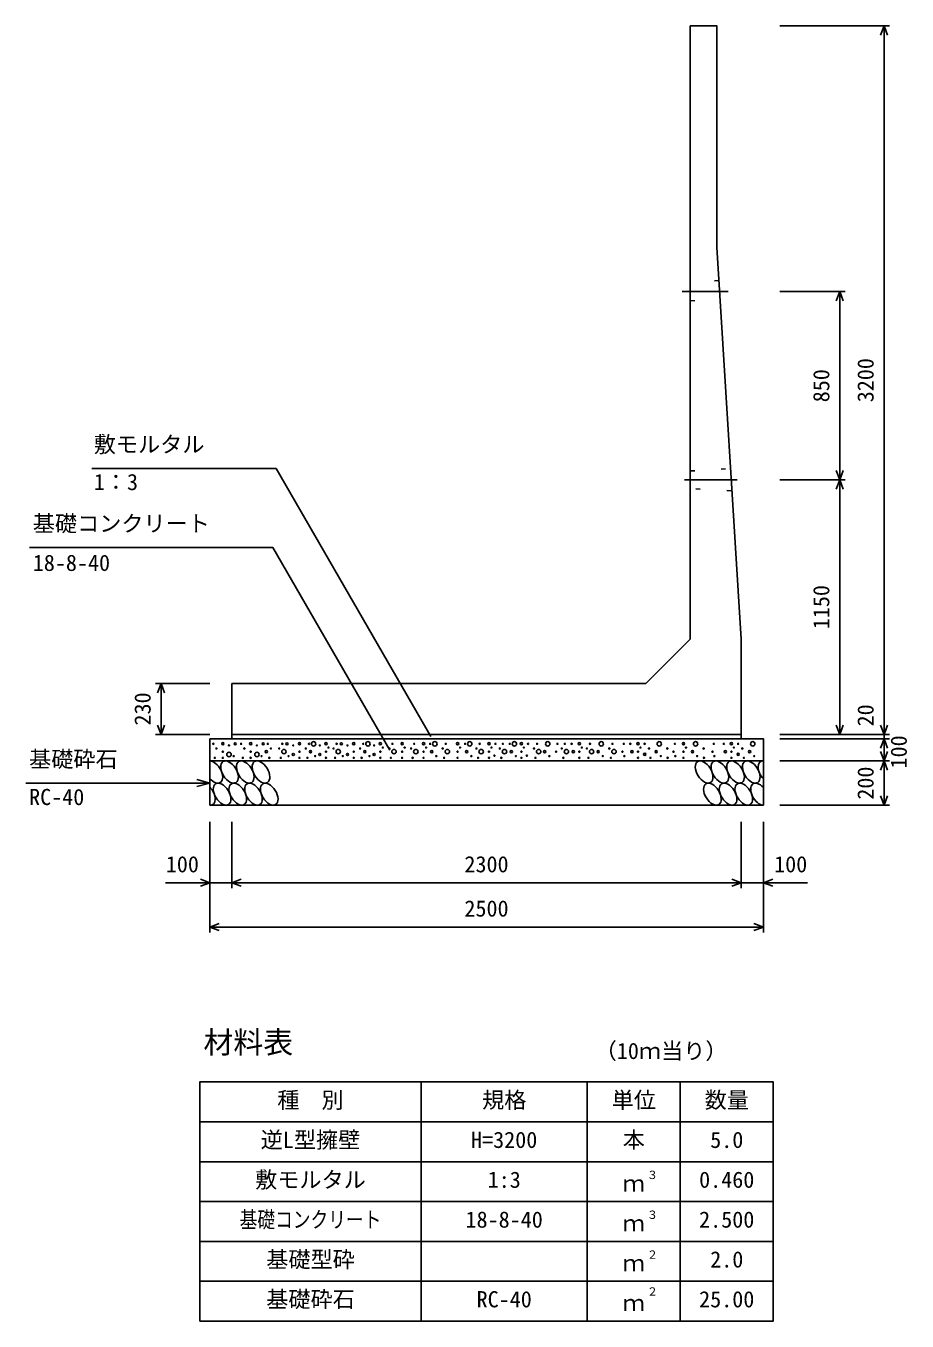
# Model space of a CAD drawing. Units: millimetres, scale not verified. Extents: x -67200 to 67200, y -23760 to 23760.
# Drawn here: x 11394 to 15374, y -16386 to -10536 of the extents above; entities that cross this region are included whole.
import ezdxf
from ezdxf.enums import TextEntityAlignment as Align

# ---------------------------------------------------------------- set-up
doc = ezdxf.new("R2010")
doc.units = ezdxf.units.MM
doc.header["$LTSCALE"] = 80
doc.linetypes.add('CHAIN1', pattern=[8, 5, -1, 1, -1])
doc.linetypes.add('DOTTED', pattern=[1.75, 0.25, -1.5])
for name, color, linetype, lineweight in [('0-0_CENTER', 7, 'CHAIN1', 25), ('0-1_DIM', 7, 'Continuous', 25), ('0-3_HATCH', 6, 'Continuous', 25), ('0-4_HYO', 3, 'Continuous', 25), ('0-5_HYO2', 4, 'Continuous', 25), ('0-6_OUTLINE', 1, 'Continuous', 25), ('0-7_OUTLINE2', 4, 'DOTTED', 25), ('0-8_TXT', 7, 'Continuous', 25)]:
    doc.layers.add(name, color=color, linetype=linetype, lineweight=lineweight)
doc.styles.add('ＭＳ ゴシック', font='')
doc.styles.get('ＭＳ ゴシック').set_extended_font_data('MS Gothic')

msp = doc.modelspace()

# ---------------------------------------------------------------- linework, layer by layer
at = {"layer": '0-0_CENTER'}
for p, q in [((14565.67, -11735.57), (14357.98, -11735.57)), ((14605.9, -12585.57), (14368.02, -12585.57))]:
    msp.add_line(p, q, dxfattribs=at)
at = {"layer": '0-1_DIM'}
for p, q in [((15294.5, -10535.57), (14799.5, -10535.57)), ((15269.5, -13735.57), (15269.5, -10535.57)), ((15094.5, -11735.57), (14799.5, -11735.57)), ((15069.5, -11735.57), (15069.5, -12585.57)), ((11691.4, -12534.16), (12523.82, -12534.16)), ((13222.53, -13744.37), (12523.82, -12534.16)), ((15094.5, -12585.57), (14799.5, -12585.57)), ((15069.5, -12585.57), (15069.5, -13735.57)), ((11409.79, -12891.67), (12509.34, -12891.67)), ((13037.39, -13806.28), (12509.34, -12891.67)), ((11979.5, -13505.57), (12224.5, -13505.57)), ((12004.5, -13505.57), (12004.5, -13735.57)), ((11979.5, -13735.57), (12224.5, -13735.57)), ((15294.5, -13735.57), (14799.5, -13735.57)), ((15269.5, -13735.57), (15269.5, -13755.57)), ((15294.5, -13755.57), (14799.5, -13755.57)), ((15269.5, -13755.57), (15269.5, -13855.57)), ((15294.5, -13855.57), (14799.5, -13855.57)), ((15269.5, -13855.57), (15269.5, -14055.57)), ((12224.5, -13955.57), (12166.54, -13940.04)), ((15294.5, -14055.57), (14799.5, -14055.57)), ((12224.5, -14630.57), (12224.5, -14130.57)), ((12324.5, -14430.57), (12324.5, -14130.57)), ((14624.5, -14430.57), (14624.5, -14130.57)), ((14624.5, -14430.57), (14624.5, -14130.57)), ((14724.5, -14630.57), (14724.5, -14130.57)), ((12024.96, -14405.57), (12224.5, -14405.57)), ((12324.5, -14405.57), (12224.5, -14405.57)), ((14624.5, -14405.57), (12324.5, -14405.57)), ((14724.5, -14405.57), (14624.5, -14405.57)), ((14924.04, -14405.57), (14724.5, -14405.57)), ((14724.5, -14605.57), (12224.5, -14605.57))]:
    msp.add_line(p, q, dxfattribs=at)
for points in [[(15254.11, -10577.86), (15269.5, -10535.57), (15284.89, -10577.86)], [(15054.11, -11777.86), (15069.5, -11735.57), (15084.89, -11777.86)], [(15054.11, -12543.28), (15069.5, -12585.57), (15084.89, -12543.28)], [(15054.11, -12627.86), (15069.5, -12585.57), (15084.89, -12627.86)], [(12019.89, -13547.86), (12004.5, -13505.57), (11989.11, -13547.86)], [(12019.89, -13693.28), (12004.5, -13735.57), (11989.11, -13693.28)], [(15054.11, -13693.28), (15069.5, -13735.57), (15084.89, -13693.28)], [(15254.11, -13693.28), (15269.5, -13735.57), (15284.89, -13693.28)], [(15254.11, -13797.86), (15269.5, -13755.57), (15284.89, -13797.86)], [(15254.11, -13813.28), (15269.5, -13855.57), (15284.89, -13813.28)], [(15254.11, -13897.86), (15269.5, -13855.57), (15284.89, -13897.86)], [(11394.18, -13955.57), (12224.5, -13955.57), (12166.54, -13971.1)], [(15254.11, -14013.28), (15269.5, -14055.57), (15284.89, -14013.28)], [(12182.21, -14390.18), (12224.5, -14405.57), (12182.21, -14420.96)], [(12366.79, -14390.18), (12324.5, -14405.57), (12366.79, -14420.96)], [(14582.21, -14390.18), (14624.5, -14405.57), (14582.21, -14420.96)], [(14766.79, -14390.18), (14724.5, -14405.57), (14766.79, -14420.96)], [(12266.79, -14590.18), (12224.5, -14605.57), (12266.79, -14620.96)], [(14682.21, -14590.18), (14724.5, -14605.57), (14682.21, -14620.96)]]:
    msp.add_lwpolyline(points, dxfattribs=at)
at = {"layer": '0-3_HATCH'}
for centre, radius in [((12240.47, -13778.39), 2.5), ((12254.49, -13799.4), 2.5), ((12283.36, -13777.52), 5), ((12311.4, -13785.39), 2.5), ((12339.44, -13778.39), 5), ((12366.57, -13778.39), 2.5), ((12380.59, -13799.4), 2.5), ((12409.47, -13777.52), 5), ((12437.51, -13785.39), 2.5), ((12465.54, -13778.39), 5), ((12486.57, -13778.39), 2.5), ((12500.59, -13799.4), 2.5), ((12538.41, -13799.4), 2.5), ((12559.44, -13813.41), 10), ((12552.43, -13778.39), 2.5), ((12573.46, -13778.39), 5), ((12601.49, -13785.39), 2.5), ((12629.53, -13777.52), 5), ((12658.41, -13799.4), 2.5), ((12672.43, -13778.39), 2.5), ((12693.46, -13778.39), 10), ((12721.49, -13785.39), 2.5), ((12749.53, -13777.52), 5), ((12760.87, -13795.08), 2.5), ((12783.63, -13799.4), 2.5), ((12804.66, -13813.41), 10), ((12797.65, -13778.39), 2.5), ((12818.68, -13778.39), 5), ((12846.72, -13785.39), 2.5), ((12874.76, -13777.52), 5), ((12903.63, -13799.4), 2.5), ((12917.65, -13778.39), 2.5), ((12938.68, -13778.39), 10), ((12966.72, -13785.39), 2.5), ((12994.76, -13777.52), 5), ((13006.1, -13795.08), 2.5), ((13035.56, -13799.4), 2.5), ((13056.59, -13813.41), 10), ((13049.58, -13778.39), 2.5), ((13093.2, -13777.52), 5), ((13104.54, -13795.08), 2.5), ((13134, -13799.4), 2.5), ((13155.03, -13813.41), 10), ((13148.01, -13778.39), 2.5), ((13190.19, -13777.52), 5), ((13201.53, -13795.08), 2.5), ((13219.89, -13778.39), 2.5), ((13240.92, -13778.39), 10), ((13276.27, -13799.4), 2.5), ((13297.3, -13813.41), 10), ((13290.29, -13778.39), 2.5), ((13343.58, -13777.52), 5), ((13354.92, -13795.08), 2.5), ((13377.55, -13778.39), 2.5), ((13398.58, -13778.39), 10), ((13429.24, -13799.4), 2.5), ((13450.27, -13813.41), 10), ((13443.26, -13778.39), 2.5), ((13485.44, -13777.52), 5), ((13496.78, -13795.08), 2.5), ((13515.13, -13778.39), 2.5), ((13534.37, -13799.4), 2.5), ((13555.4, -13813.41), 10), ((13548.39, -13778.39), 2.5), ((13579.17, -13778.39), 2.5), ((13600.21, -13778.39), 10), ((13631.97, -13777.52), 5), ((13643.31, -13795.08), 2.5), ((13661.67, -13778.39), 2.5), ((13688.66, -13799.4), 2.5), ((13709.69, -13813.41), 10), ((13702.68, -13778.39), 2.5), ((13750.84, -13778.39), 10), ((13794.93, -13778.39), 2.5), ((13814.16, -13799.4), 2.5), ((13835.19, -13813.41), 10), ((13828.18, -13778.39), 2.5), ((13858.97, -13778.39), 2.5), ((13893.37, -13777.52), 5), ((13904.71, -13795.08), 2.5), ((13927.83, -13799.4), 2.5), ((13948.86, -13813.41), 10), ((13941.85, -13778.39), 2.5), ((13992.49, -13778.39), 10), ((14029.11, -13799.4), 2.5), ((14050.14, -13813.41), 10), ((14043.12, -13778.39), 2.5), ((14094.59, -13778.39), 2.5), ((14123.96, -13778.39), 2.5), ((14158.37, -13777.52), 5), ((14169.71, -13795.08), 2.5), ((14188.68, -13778.39), 2.5), ((14207.89, -13799.4), 2.5), ((14254.54, -13778.39), 10), ((14291.16, -13799.4), 2.5), ((14325.23, -13778.39), 2.5), ((14364.01, -13777.52), 5), ((14375.35, -13795.08), 2.5), ((14418.55, -13778.39), 10), ((14455.17, -13799.4), 2.5), ((14501.12, -13778.39), 2.5), ((14545.92, -13778.39), 2.5), ((14580.33, -13777.52), 5), ((14591.67, -13795.08), 2.5), ((14610.64, -13778.39), 2.5), ((14629.85, -13799.4), 2.5), ((14676.5, -13778.39), 10), ((12247.48, -13841.42), 2.5), ((12283.36, -13813.41), 2.5), ((12283.36, -13841.42), 2.5), ((12311.4, -13826.54), 10), ((12332.43, -13833.54), 2.5), ((12373.58, -13841.42), 2.5), ((12409.47, -13813.41), 2.5), ((12409.47, -13841.42), 2.5), ((12437.51, -13826.54), 10), ((12458.53, -13833.54), 2.5), ((12479.56, -13813.41), 5), ((12493.58, -13841.42), 2.5), ((12545.42, -13841.42), 2.5), ((12580.47, -13833.54), 2.5), ((12601.49, -13826.54), 5), ((12629.53, -13813.41), 2.5), ((12629.53, -13841.42), 2.5), ((12665.42, -13841.42), 2.5), ((12679.44, -13813.41), 5), ((12700.47, -13833.54), 2.5), ((12721.49, -13826.54), 5), ((12749.53, -13813.41), 2.5), ((12749.53, -13841.42), 2.5), ((12790.64, -13841.42), 2.5), ((12825.69, -13833.54), 2.5), ((12846.72, -13826.54), 5), ((12874.76, -13813.41), 2.5), ((12874.76, -13841.42), 2.5), ((12910.64, -13841.42), 2.5), ((12924.66, -13813.41), 5), ((12945.69, -13833.54), 2.5), ((12966.72, -13826.54), 5), ((12994.76, -13813.41), 2.5), ((12994.76, -13841.42), 2.5), ((13042.57, -13841.42), 2.5), ((13093.2, -13813.41), 2.5), ((13093.2, -13841.42), 2.5), ((13141.01, -13841.42), 2.5), ((13190.19, -13813.41), 2.5), ((13190.19, -13841.42), 2.5), ((13226.9, -13813.41), 5), ((13247.93, -13833.54), 2.5), ((13283.28, -13841.42), 2.5), ((13343.58, -13813.41), 2.5), ((13343.58, -13841.42), 2.5), ((13384.56, -13813.41), 5), ((13405.59, -13833.54), 2.5), ((13436.25, -13841.42), 2.5), ((13485.44, -13813.41), 2.5), ((13485.44, -13841.42), 2.5), ((13510.09, -13831.76), 2.5), ((13541.38, -13841.42), 2.5), ((13586.19, -13813.41), 5), ((13607.21, -13833.54), 2.5), ((13631.97, -13813.41), 2.5), ((13631.97, -13841.42), 2.5), ((13656.63, -13831.76), 2.5), ((13695.67, -13841.42), 2.5), ((13736.82, -13813.41), 5), ((13757.85, -13833.54), 2.5), ((13788.49, -13813.41), 2.5), ((13821.17, -13841.42), 2.5), ((13865.98, -13813.41), 5), ((13893.37, -13813.41), 2.5), ((13893.37, -13841.42), 2.5), ((13934.84, -13841.42), 2.5), ((13978.47, -13813.41), 5), ((13999.49, -13833.54), 2.5), ((14036.12, -13841.42), 2.5), ((14088.16, -13813.41), 2.5), ((14096.5, -13833.54), 2.5), ((14130.98, -13813.41), 5), ((14158.37, -13813.41), 2.5), ((14158.37, -13841.42), 2.5), ((14188.85, -13825.7), 5), ((14214.9, -13841.42), 2.5), ((14240.52, -13813.41), 5), ((14261.55, -13833.54), 2.5), ((14292.63, -13841.42), 2.5), ((14318.8, -13813.41), 2.5), ((14327.14, -13833.54), 2.5), ((14364.01, -13813.41), 2.5), ((14364.01, -13841.42), 2.5), ((14404.53, -13813.41), 5), ((14425.56, -13833.54), 2.5), ((14456.64, -13841.42), 2.5), ((14494.68, -13813.41), 2.5), ((14503.03, -13833.54), 2.5), ((14552.94, -13813.41), 5), ((14580.33, -13813.41), 2.5), ((14580.33, -13841.42), 2.5), ((14610.81, -13825.7), 5), ((14636.86, -13841.42), 2.5), ((14662.48, -13813.41), 5), ((14683.51, -13833.54), 2.5)]:
    msp.add_circle(centre, radius, dxfattribs=at)
for centre, start_param, end_param in [((12242.98, -13905.58), 1.8420047, 5.9474138), ((14740.99, -13905.58), 5.8918262, 8.1807776), ((12209.22, -14005.57), 2.7173119, 5.0721066), ((14707.23, -14005.57), 5.0173796, 9.0552242)]:
    msp.add_ellipse(centre, major_axis=(-29.09, 47.08), ratio=0.5792, start_param=start_param, end_param=end_param, dxfattribs=at)
for centre in [(12313.92, -13905.58), (12384.87, -13905.58), (12455.81, -13905.58), (14457.21, -13905.58), (14528.15, -13905.58), (14599.1, -13905.58), (14670.04, -13905.58), (12280.16, -14005.57), (12351.11, -14005.57), (12422.05, -14005.57), (12493, -14005.57), (14494.39, -14005.57), (14565.34, -14005.57), (14636.28, -14005.57)]:
    msp.add_ellipse(centre, major_axis=(-29.09, 47.08), ratio=0.5792, dxfattribs=at)
at = {"layer": '0-4_HYO'}
for p, q in [((13179.5, -15305.57), (13179.5, -16385.57)), ((13929.5, -15305.57), (13929.5, -16385.57)), ((14349.5, -15305.57), (14349.5, -16385.57)), ((12179.5, -15485.57), (14769.5, -15485.57))]:
    msp.add_line(p, q, dxfattribs=at)
msp.add_lwpolyline([(12179.5, -16385.57), (14769.5, -16385.57), (14769.5, -15305.57), (12179.5, -15305.57)], close=True, dxfattribs=at)
at = {"layer": '0-5_HYO2'}
for p, q in [((12179.5, -15665.57), (14769.5, -15665.57)), ((12179.5, -15845.57), (14769.5, -15845.57)), ((12179.5, -16025.57), (14769.5, -16025.57)), ((12179.5, -16205.57), (14769.5, -16205.57))]:
    msp.add_line(p, q, dxfattribs=at)
at = {"layer": '0-6_OUTLINE'}
for p, q in [((14394.5, -10535.57), (14394.5, -13305.57)), ((14514.5, -11535.57), (14624.5, -13305.57)), ((14394.5, -13305.57), (14194.5, -13505.57)), ((14624.5, -13755.57), (14624.5, -13305.57)), ((12324.5, -13505.57), (14194.5, -13505.57)), ((12324.5, -13505.57), (12324.5, -13755.57)), ((12324.5, -13735.57), (14624.5, -13735.57)), ((12224.5, -13755.57), (12224.5, -14055.57)), ((12224.5, -13855.57), (14724.5, -13855.57)), ((12224.5, -14055.57), (14724.5, -14055.57))]:
    msp.add_line(p, q, dxfattribs=at)
for points in [[(14394.5, -10535.57), (14514.5, -10535.57), (14514.5, -11535.57)], [(12224.5, -13755.57), (14724.5, -13755.57), (14724.5, -14055.57)]]:
    msp.add_lwpolyline(points, dxfattribs=at)
at = {"layer": '0-7_OUTLINE2'}
for p, q in [((14523.82, -11685.57), (14394.5, -11695.57)), ((14394.5, -11775.57), (14530.04, -11785.57)), ((14394.5, -12545.57), (14573.54, -12535.57)), ((14579.75, -12635.57), (14394.5, -12625.57))]:
    msp.add_line(p, q, dxfattribs=at)

# ---------------------------------------------------------------- texts
at = {"layer": '0-1_DIM', "style": 'ＭＳ ゴシック'}
for s, p in [('3200', (15244.5, -12235.57)), ('850', (15044.5, -12235.57)), ('1150', (15044.5, -13260.57)), ('230', (11979.5, -13695.57)), ('20', (15244.5, -13699.61)), ('100', (15394.5, -13889.59)), ('200', (15244.5, -14030.57))]:
    msp.add_text(s, height=73.31, rotation=90, dxfattribs=at).set_placement(p, align=Align.BOTTOM_LEFT)
for s, p in [('敷モルタル', (11700.76, -12484.16)), ('1：3', (11700.76, -12654.28)), ('基礎コンクリート', (11425.17, -12841.67)), ('18-8-40', (11425.17, -13019.3)), ('基礎砕石', (11408.51, -13905.57)), ('RC-40', (11408.51, -14076.95)), ('100', (12025.86, -14380.57)), ('2300', (13374.5, -14380.57)), ('100', (14773.14, -14380.57)), ('2500', (13374.5, -14580.57))]:
    msp.add_text(s, height=73.31, dxfattribs=at).set_placement(p, align=Align.BOTTOM_LEFT)
at = {"layer": '0-8_TXT', "style": 'ＭＳ ゴシック'}
for s, height, p in [('材料表', 98.97, (12196.17, -15205.57)), ('（10ｍ当り）', 73.31, (13962.83, -15223.9)), ('種\u3000別', 73.31, (12529.5, -15445.57)), ('規格', 73.31, (13454.5, -15445.57)), ('単位', 73.31, (14039.5, -15445.57)), ('数量', 73.31, (14459.5, -15445.57)), ('逆L型擁壁', 73.31, (12454.5, -15625.57)), ('H=3200', 73.31, (13404.5, -15625.57)), ('本', 73.31, (14089.5, -15625.57)), ('5.0', 73.31, (14484.5, -15625.57)), ('敷モルタル', 73.31, (12429.5, -15805.57)), ('1:3', 73.31, (13479.5, -15805.57)), ('３', 36.66, (14198.74, -15754.95)), ('0.460', 73.31, (14434.5, -15805.57)), ('ｍ', 73.31, (14089.5, -15822.24)), ('18-8-40', 73.31, (13379.5, -15985.57)), ('３', 36.66, (14198.74, -15934.95)), ('2.500', 73.31, (14434.5, -15985.57)), ('ｍ', 73.31, (14089.5, -16002.24)), ('基礎型砕', 73.31, (12479.5, -16165.57)), ('２', 36.66, (14198.74, -16114.95)), ('2.0', 73.31, (14484.5, -16165.57)), ('ｍ', 73.31, (14089.5, -16182.24)), ('基礎砕石', 73.31, (12479.5, -16345.57)), ('RC-40', 73.31, (13429.5, -16345.57)), ('２', 36.66, (14198.74, -16281.62)), ('25.00', 73.31, (14434.5, -16345.57)), ('ｍ', 73.31, (14089.5, -16362.24))]:
    msp.add_text(s, height=height, dxfattribs=at).set_placement(p, align=Align.BOTTOM_LEFT)
at = {"layer": '0-8_TXT', "style": 'ＭＳ ゴシック', "width": 0.8}
msp.add_text('基礎コンクリート', height=73.31, dxfattribs=at).set_placement((12359.5, -15985.57), align=Align.BOTTOM_LEFT)

doc.saveas('drawing.dxf')
